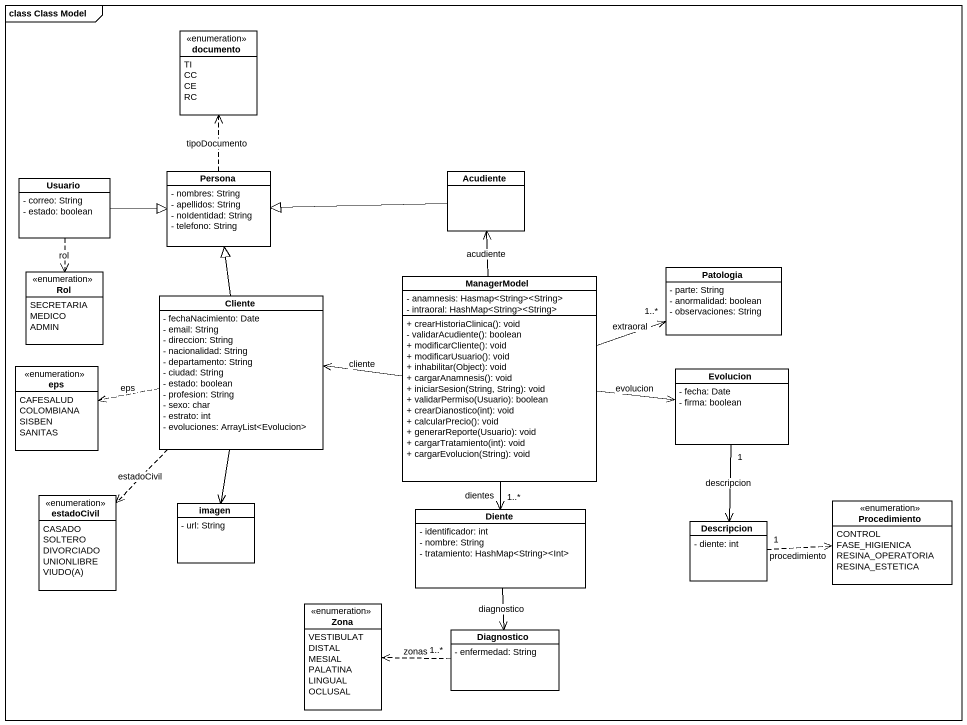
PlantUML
@startuml
mainframe class Class Model
hide circle
hide empty members
skinparam classAttributeIconSize 0
enum documento {
  TI
  CC
  CE
  RC
}
class Persona {
  - nombres: String
  - apellidos: String
  - noIdentidad: String
  - telefono: String
}
class Acudiente
class Usuario {
  - correo: String
  - estado: boolean
}
enum Rol {
  SECRETARIA
  MEDICO
  ADMIN
}
class ManagerModel {
  - anamnesis: Hasmap<String><String>
  - intraoral: HashMap<String><String>
  + crearHistoriaClinica(): void
  - validarAcudiente(): boolean
  + modificarCliente(): void
  + modificarUsuario(): void
  + inhabilitar(Object): void
  + cargarAnamnesis(): void
  + iniciarSesion(String, String): void
  + validarPermiso(Usuario): boolean
  + crearDianostico(int): void
  + calcularPrecio(): void
  + generarReporte(Usuario): void
  + cargarTratamiento(int): void
  + cargarEvolucion(String): void
}
class Patologia {
  - parte: String
  - anormalidad: boolean
  - observaciones: String
}
class Cliente {
  - fechaNacimiento: Date
  - email: String
  - direccion: String
  - nacionalidad: String
  - departamento: String
  - ciudad: String
  - estado: boolean
  - profesion: String
  - sexo: char
  - estrato: int
  - evoluciones: ArrayList<Evolucion>
}
enum eps {
  CAFESALUD
  COLOMBIANA
  SISBEN
  SANITAS
}
class Evolucion {
  - fecha: Date
  - firma: boolean
}
enum estadoCivil {
  CASADO
  SOLTERO
  DIVORCIADO
  UNIONLIBRE
  {field} VIUDO(A)
}
class imagen {
  - url: String
}
class Diente {
  - identificador: int
  - nombre: String
  - tratamiento: HashMap<String><Int>
}
enum Procedimiento {
  CONTROL
  FASE_HIGIENICA
  RESINA_OPERATORIA
  RESINA_ESTETICA
}
class Descripcion {
  - diente: int
}
enum Zona {
  VESTIBULAT
  DISTAL
  MESIAL
  PALATINA
  LINGUAL
  OCLUSAL
}
class Diagnostico {
  - enfermedad: String
}
Persona .up.> documento : tipoDocumento
Acudiente -left-|> Persona
Usuario -right-|> Persona
Usuario ..> Rol : rol
ManagerModel -up-> Acudiente : acudiente
ManagerModel -right-> "1..*" Patologia : extraoral
ManagerModel -left-> Cliente : cliente
ManagerModel -right-> Evolucion : evolucion
ManagerModel --> "1..*" Diente : dientes
Cliente -up-|> Persona
Cliente .left.> eps : eps
Cliente ..> estadoCivil : estadoCivil
Cliente --> imagen
Evolucion "1" --> Descripcion : descripcion
Diente --> Diagnostico : diagnostico
Descripcion "1" .right.> Procedimiento : procedimiento
Diagnostico "1..*" .left.> Zona : zonas
@enduml
